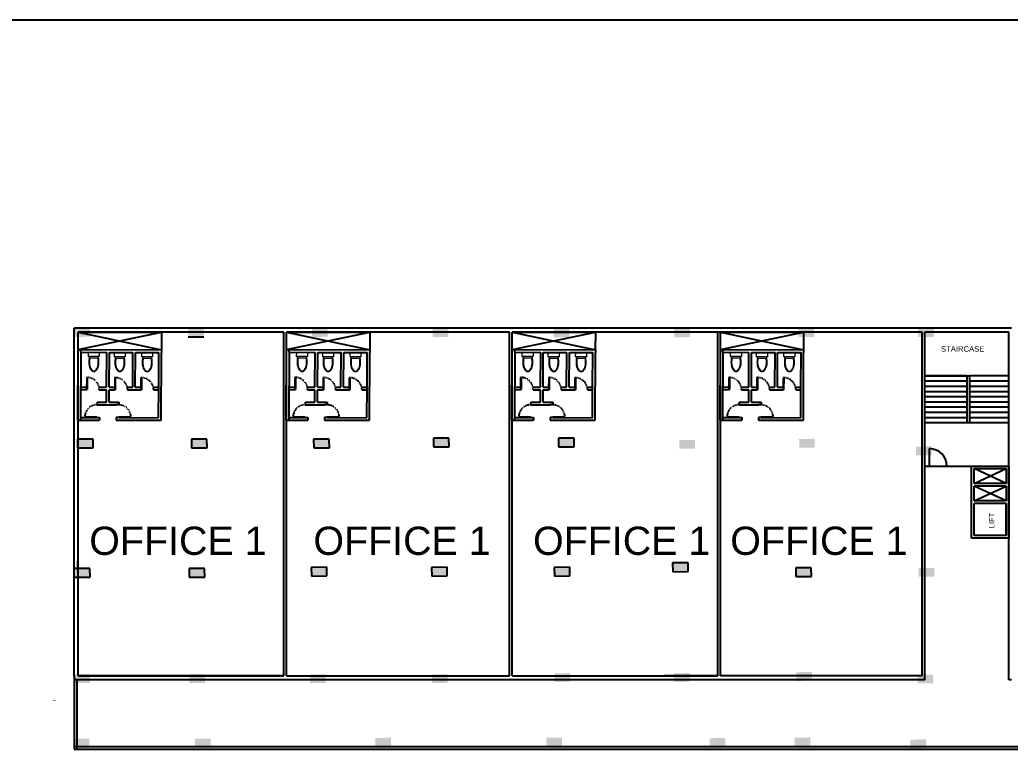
# Model space of a CAD drawing. Header units: millimetres. Extents: x 587797 to 2274247, y 1711 to 439204.
# Drawn here: x 1198606 to 1255669, y 287505 to 329492 of the extents above; entities that cross this region are included whole.
import ezdxf

# ---------------------------------------------------------------- set-up
doc = ezdxf.new("R2010")
doc.units = ezdxf.units.MM
doc.linetypes.add('ACAD_ISO03W100', pattern=[30, 12, -18])
doc.layers.add('finiture', color=7, linetype='Continuous', lineweight=20)
doc.styles.get("Standard").update_dxf_attribs({"font": 'arial.ttf'})
doc.dimstyles.new('ISO-25', dxfattribs={"dimtxt": 2.5, "dimasz": 2.5, "dimexe": 1.25, "dimexo": 0.625, "dimtad": 1, "dimtxsty": 'Standard', "dimcen": 2.5, "dimadec": 0, "dimazin": 0, "dimtfac": 1, "dimtmove": 0, "dimatfit": 3, "dimfxl": 1, "dimarcsym": 0})

# ---------------------------------------------------------------- blocks, each defined once
blk = doc.blocks.new('*D4')
at = {"color": 0, "lineweight": -2, "transparency": 16777216}
for p, q in [((1200585, 290317), (1200582, 290316)), ((1200582, 290316), (1200582, 290313)), ((1200586, 290317), (1200584, 290317)), ((1200585, 290320), (1200585, 290322)), ((1200585, 290317), (1200585, 290317)), ((1200585, 290317), (1200585, 290317)), ((1200585, 290315), (1200585, 290312)), ((1200586, 290317), (1200586, 290317))]:
    blk.add_line(p, q, dxfattribs=at)
at = {"color": 0, "transparency": 16777216}
for points in [[(1200586, 290320), (1200585, 290320), (1200585, 290317)], [(1200586, 290315), (1200585, 290315), (1200585, 290317)]]:
    blk.add_solid(points, dxfattribs=at)
at = {"layer": 'Defpoints', "color": 0, "transparency": 16777216}
for p in [(1200585, 290317), (1200585, 290317), (1200586, 290317)]:
    blk.add_point(p, dxfattribs=at)
at = {"color": 0, "transparency": 16777216, "insert": (1200584, 290315), "char_height": 2.5, "attachment_point": 5, "rotation": 270.0517}
blk.add_mtext('0', dxfattribs=at)

msp = doc.modelspace()

# ---------------------------------------------------------------- hatches: boundary and pattern name
h = msp.add_hatch(color=256)
h.dxf.hatch_style = 1
h.paths.add_polyline_path([(1202647.657, 311245.637), (1202643.37, 311745.619), (1201743.403, 311737.901), (1201747.69, 311237.919)])
h = msp.add_hatch(color=256)
h.dxf.hatch_style = 1
h.paths.add_polyline_path([(1209214.983, 311243.759), (1209210.695, 311743.741), (1208310.728, 311736.023), (1208315.016, 311236.041)])
h = msp.add_hatch(color=256)
h.dxf.hatch_style = 1
h.paths.add_polyline_path([(1216347.954, 311245.673), (1216343.666, 311745.655), (1215443.699, 311737.937), (1215447.987, 311237.955)])
h = msp.add_hatch(color=256)
h.dxf.hatch_style = 1
h.paths.add_polyline_path([(1223291.729, 311236.933), (1223287.441, 311736.915), (1222387.474, 311729.197), (1222391.762, 311229.215)])
h = msp.add_hatch(color=256)
h.dxf.hatch_style = 1
h.paths.add_polyline_path([(1230274.603, 311224.269), (1230270.316, 311724.251), (1229370.349, 311716.533), (1229374.637, 311216.551)])
h = msp.add_hatch(color=256)
h.dxf.hatch_style = 1
h.paths.add_polyline_path([(1237224.928, 311224.269), (1237220.641, 311724.251), (1236320.674, 311716.533), (1236324.961, 311216.551)])
h = msp.add_hatch(color=256)
h.dxf.hatch_style = 1
h.paths.add_polyline_path([(1244390.018, 311241.117), (1244385.73, 311741.099), (1243485.763, 311733.381), (1243490.051, 311233.399)])
h = msp.add_hatch(color=256)
h.dxf.hatch_style = 1
h.paths.add_polyline_path([(1251274.26, 311237.967), (1251269.972, 311737.948), (1250370.005, 311730.23), (1250374.293, 311230.249)])
h = msp.add_hatch(color=256)
h.dxf.hatch_style = 1
h.paths.add_polyline_path([(1202833.426, 304853.208), (1202829.138, 305353.19), (1201929.171, 305345.472), (1201933.459, 304845.49)])
h = msp.add_hatch(color=256)
h.dxf.hatch_style = 1
h.paths.add_polyline_path([(1209393.136, 304853.208), (1209388.848, 305353.19), (1208488.881, 305345.472), (1208493.169, 304845.49)])
h = msp.add_hatch(color=256)
h.dxf.hatch_style = 1
h.paths.add_polyline_path([(1216440.97, 304853.208), (1216436.682, 305353.19), (1215536.716, 305345.472), (1215541.003, 304845.49)])
h = msp.add_hatch(color=256)
h.dxf.hatch_style = 1
h.paths.add_polyline_path([(1223336.536, 304912.343), (1223332.248, 305412.324), (1222432.281, 305404.606), (1222436.569, 304904.625)])
h = msp.add_hatch(color=256)
h.dxf.hatch_style = 1
h.paths.add_polyline_path([(1230542.629, 304912.343), (1230538.341, 305412.324), (1229638.374, 305404.606), (1229642.662, 304904.625)])
h = msp.add_hatch(color=256)
h.dxf.hatch_style = 1
h.paths.add_polyline_path([(1237513.803, 304813.17), (1237509.515, 305313.151), (1236609.548, 305305.433), (1236613.836, 304805.452)])
h = msp.add_hatch(color=256)
h.dxf.hatch_style = 1
h.paths.add_polyline_path([(1244413.671, 304872.341), (1244409.384, 305372.323), (1243509.417, 305364.605), (1243513.704, 304864.623)])
h = msp.add_hatch(color=256)
h.dxf.hatch_style = 1
h.paths.add_polyline_path([(1251140.139, 304431.781), (1251135.851, 304931.762), (1250235.884, 304924.044), (1250240.172, 304424.063)])
h = msp.add_hatch(color=256)
h.dxf.hatch_style = 1
h.paths.add_polyline_path([(1202650.919, 297409.292), (1202646.631, 297909.274), (1201746.664, 297901.556), (1201750.952, 297401.574)])
h = msp.add_hatch(color=256)
h.dxf.hatch_style = 1
h.paths.add_polyline_path([(1209260.74, 297409.292), (1209256.453, 297909.274), (1208356.486, 297901.556), (1208360.773, 297401.574)])
h = msp.add_hatch(color=256)
h.dxf.hatch_style = 1
h.paths.add_polyline_path([(1216304.287, 297474.843), (1216299.999, 297974.824), (1215400.032, 297967.106), (1215404.32, 297467.125)])
h = msp.add_hatch(color=256)
h.dxf.hatch_style = 1
h.paths.add_polyline_path([(1223238.468, 297474.843), (1223234.18, 297974.824), (1222334.213, 297967.106), (1222338.501, 297467.125)])
h = msp.add_hatch(color=256)
h.dxf.hatch_style = 1
h.paths.add_polyline_path([(1230303.894, 297474.843), (1230299.606, 297974.824), (1229399.639, 297967.106), (1229403.927, 297467.125)])
h = msp.add_hatch(color=256)
h.dxf.hatch_style = 1
h.paths.add_polyline_path([(1237123.45, 297731.385), (1237119.162, 298231.367), (1236219.195, 298223.649), (1236223.483, 297723.667)])
h = msp.add_hatch(color=256)
h.dxf.hatch_style = 1
h.paths.add_polyline_path([(1244214.153, 297444.383), (1244209.866, 297944.365), (1243309.899, 297936.647), (1243314.186, 297436.666)])
h = msp.add_hatch(color=256)
h.dxf.hatch_style = 1
h.paths.add_polyline_path([(1251302.966, 297444.383), (1251298.678, 297944.365), (1250398.711, 297936.647), (1250402.999, 297436.666)])
h = msp.add_hatch(color=256)
h.dxf.hatch_style = 1
h.paths.add_polyline_path([(1202643.222, 291311.033), (1202638.935, 291811.015), (1201738.968, 291803.297), (1201743.255, 291303.315)])
h = msp.add_hatch(color=256)
h.dxf.hatch_style = 1
h.paths.add_polyline_path([(1209275.753, 291311.033), (1209271.465, 291811.015), (1208371.498, 291803.297), (1208375.786, 291303.315)])
h = msp.add_hatch(color=256)
h.dxf.hatch_style = 1
h.paths.add_polyline_path([(1216227.708, 291311.033), (1216223.42, 291811.015), (1215323.453, 291803.297), (1215327.741, 291303.315)])
h = msp.add_hatch(color=256)
h.dxf.hatch_style = 1
h.paths.add_polyline_path([(1223252.373, 291325.56), (1223248.086, 291825.542), (1222348.119, 291817.824), (1222352.406, 291317.842)])
h = msp.add_hatch(color=256)
h.dxf.hatch_style = 1
h.paths.add_polyline_path([(1230321.336, 291383.634), (1230317.048, 291883.615), (1229417.081, 291875.897), (1229421.369, 291375.916)])
h = msp.add_hatch(color=256)
h.dxf.hatch_style = 1
h.paths.add_polyline_path([(1237204.67, 291383.634), (1237200.382, 291883.615), (1236300.415, 291875.897), (1236304.703, 291375.916)])
h = msp.add_hatch(color=256)
h.dxf.hatch_style = 1
h.paths.add_polyline_path([(1244253.35, 291444.081), (1244249.063, 291944.063), (1243349.096, 291936.345), (1243353.384, 291436.363)])
h = msp.add_hatch(color=256)
h.dxf.hatch_style = 1
h.paths.add_polyline_path([(1251232.829, 291298.847), (1251228.541, 291798.829), (1250328.574, 291791.111), (1250332.862, 291291.129)])
h = msp.add_hatch(color=256)
h.dxf.hatch_style = 1
h.paths.add_polyline_path([(1229854.71, 287676.61), (1229850.423, 288176.592), (1228950.456, 288168.874), (1228954.744, 287668.892)])
h = msp.add_hatch(color=256)
h.dxf.hatch_style = 1
h.paths.add_polyline_path([(1244160.026, 287678.889), (1244155.738, 288178.871), (1243255.771, 288171.153), (1243260.059, 287671.172)])
h = msp.add_hatch(color=256)
h.dxf.hatch_style = 1
h.paths.add_polyline_path([(1202622.311, 287613.235), (1202618.024, 288113.217), (1201718.057, 288105.499), (1201722.344, 287605.518)])
h = msp.add_hatch(color=256)
h.dxf.hatch_style = 1
h.paths.add_polyline_path([(1209608.258, 287613.235), (1209603.971, 288113.217), (1208704.004, 288105.499), (1208708.291, 287605.518)])
h = msp.add_hatch(color=256)
h.dxf.hatch_style = 1
h.paths.add_polyline_path([(1219999.205, 287660.953), (1219994.917, 288160.935), (1219094.95, 288153.217), (1219099.238, 287653.235)])
h = msp.add_hatch(color=256)
h.dxf.hatch_style = 1
h.paths.add_polyline_path([(1239259.536, 287644.074), (1239255.248, 288144.056), (1238355.281, 288136.338), (1238359.569, 287636.356)])
h = msp.add_hatch(color=256)
h.dxf.hatch_style = 1
h.paths.add_polyline_path([(1250814.558, 287566.326), (1250810.271, 288066.307), (1249910.304, 288058.589), (1249914.591, 287558.608)])

# ---------------------------------------------------------------- linework, layer by layer
for p, q in [((1099894.904, 329491.777), (1299107.928, 329491.777)), ((1255743.882, 311734.998), (1201743.882, 311734.998)), ((1201743.882, 291734.998), (1201743.882, 311734.998)), ((1201969.555, 310505.007), (1201973.882, 311504.998)), ((1201969.555, 310505.007), (1206769.513, 311504.998)), ((1213823.882, 311504.998), (1201973.882, 311504.998)), ((1201973.882, 291734.998), (1201973.882, 311504.998)), ((1201973.882, 311504.998), (1206769.513, 311504.998)), ((1201973.882, 311504.998), (1206769.513, 310484.884)), ((1206769.513, 311504.998), (1206765.236, 310484.902)), ((1208315.016, 311236.041), (1209214.983, 311243.759)), ((1213823.882, 291734.998), (1213823.882, 311504.998)), ((1213969.555, 310505.007), (1213973.882, 311504.998)), ((1213969.555, 310505.007), (1218769.513, 311504.998)), ((1226823.882, 311504.998), (1213973.882, 311504.998)), ((1213973.882, 291734.998), (1213973.882, 311504.998)), ((1213973.882, 311504.998), (1218769.513, 311504.998)), ((1213973.882, 311504.998), (1218769.513, 310484.884)), ((1218769.513, 311504.998), (1218765.236, 310484.902)), ((1226823.882, 291734.998), (1226823.882, 311504.998)), ((1226969.555, 310505.007), (1226973.882, 311504.998)), ((1226969.555, 310505.007), (1231769.513, 311504.998)), ((1250593.882, 311504.998), (1226973.882, 311504.998)), ((1226973.882, 291734.998), (1226973.882, 311504.998)), ((1226973.882, 311504.998), (1231769.513, 311504.998)), ((1226973.882, 311504.998), (1231769.513, 310484.884)), ((1231769.513, 311504.998), (1231765.236, 310484.902)), ((1238823.882, 291734.998), (1238823.882, 311504.998)), ((1238969.555, 310505.007), (1238973.882, 311504.998)), ((1238969.555, 310505.007), (1243769.513, 311504.998)), ((1238973.882, 291734.998), (1238973.882, 311504.998)), ((1238973.882, 311504.998), (1243769.513, 311504.998)), ((1238973.882, 311504.998), (1243769.513, 310484.884)), ((1243769.513, 311504.998), (1243765.236, 310484.902)), ((1250593.882, 291734.998), (1250593.882, 311504.998)), ((1255593.882, 311504.998), (1250743.882, 311504.998)), ((1250743.882, 291504.998), (1250743.882, 311504.998)), ((1255593.882, 311504.998), (1250743.882, 311504.998)), ((1255593.882, 291504.998), (1255593.882, 311504.998)), ((1201951.95, 306437.058), (1201969.555, 310505.007)), ((1201969.555, 310505.007), (1206769.513, 310484.884)), ((1202118.907, 310355.008), (1202119.553, 310504.378)), ((1206769.513, 310484.884), (1206768.863, 310334.885)), ((1213951.95, 306437.058), (1213969.555, 310505.007)), ((1213969.555, 310505.007), (1218769.513, 310484.884)), ((1214118.907, 310355.008), (1214119.553, 310504.378)), ((1218769.513, 310484.884), (1218768.863, 310334.885)), ((1226951.95, 306437.058), (1226969.555, 310505.007)), ((1226969.555, 310505.007), (1231769.513, 310484.884)), ((1227118.907, 310355.008), (1227119.553, 310504.378)), ((1231769.513, 310484.884), (1231768.863, 310334.885)), ((1238951.95, 306437.058), (1238969.555, 310505.007)), ((1238969.555, 310505.007), (1243769.513, 310484.884)), ((1239118.907, 310355.008), (1239119.553, 310504.378)), ((1243769.513, 310484.884), (1243768.863, 310334.885)), ((1202118.907, 310355.008), (1202102.034, 306456.116)), ((1202118.907, 310355.008), (1203618.893, 310348.517)), ((1203610.238, 308348.536), (1203618.893, 310348.517)), ((1203760.236, 308347.887), (1203768.892, 310347.868)), ((1203768.892, 310347.868), (1205118.879, 310342.026)), ((1205110.224, 308342.044), (1205118.879, 310342.026)), ((1205260.222, 308341.395), (1205268.877, 310341.377)), ((1205268.877, 310341.377), (1206618.865, 310335.534)), ((1206610.21, 308335.553), (1206618.865, 310335.534)), ((1206751.99, 306435.993), (1206768.863, 310334.885)), ((1214118.907, 310355.008), (1214102.034, 306456.116)), ((1214118.907, 310355.008), (1215618.893, 310348.517)), ((1215610.238, 308348.536), (1215618.893, 310348.517)), ((1215760.236, 308347.887), (1215768.892, 310347.868)), ((1215768.892, 310347.868), (1217118.879, 310342.026)), ((1217110.224, 308342.044), (1217118.879, 310342.026)), ((1217260.222, 308341.395), (1217268.877, 310341.377)), ((1217268.877, 310341.377), (1218618.865, 310335.534)), ((1218610.21, 308335.553), (1218618.865, 310335.534)), ((1218751.99, 306435.993), (1218768.863, 310334.885)), ((1227118.907, 310355.008), (1227102.034, 306456.116)), ((1227118.907, 310355.008), (1228618.893, 310348.517)), ((1228610.238, 308348.536), (1228618.893, 310348.517)), ((1228760.236, 308347.887), (1228768.892, 310347.868)), ((1228768.892, 310347.868), (1230118.879, 310342.026)), ((1230110.224, 308342.044), (1230118.879, 310342.026)), ((1230260.222, 308341.395), (1230268.877, 310341.377)), ((1230268.877, 310341.377), (1231618.865, 310335.534)), ((1231610.21, 308335.553), (1231618.865, 310335.534)), ((1231751.99, 306435.993), (1231768.863, 310334.885)), ((1239118.907, 310355.008), (1239102.034, 306456.116)), ((1239118.907, 310355.008), (1240618.893, 310348.517)), ((1240610.238, 308348.536), (1240618.893, 310348.517)), ((1240760.236, 308347.887), (1240768.892, 310347.868)), ((1240768.892, 310347.868), (1242118.879, 310342.026)), ((1242110.224, 308342.044), (1242118.879, 310342.026)), ((1242260.222, 308341.395), (1242268.877, 310341.377)), ((1242268.877, 310341.377), (1243618.865, 310335.534)), ((1243610.21, 308335.553), (1243618.865, 310335.534)), ((1243751.99, 306435.993), (1243768.863, 310334.885)), ((1202460.759, 308903.515), (1202457.729, 308203.522)), ((1202489.758, 308903.39), (1202460.759, 308903.515)), ((1202489.758, 308903.39), (1202486.729, 308203.397)), ((1204078.546, 308896.514), (1204075.517, 308196.521)), ((1204107.546, 308896.389), (1204078.546, 308896.514)), ((1204107.546, 308896.389), (1204104.517, 308196.395)), ((1205588.309, 308889.981), (1205585.28, 308189.987)), ((1205617.309, 308889.855), (1205588.309, 308889.981)), ((1205617.309, 308889.855), (1205614.28, 308189.862)), ((1214460.759, 308903.515), (1214457.729, 308203.522)), ((1214489.758, 308903.39), (1214460.759, 308903.515)), ((1214489.758, 308903.39), (1214486.729, 308203.397)), ((1216078.546, 308896.514), (1216075.517, 308196.521)), ((1216107.546, 308896.389), (1216078.546, 308896.514)), ((1216107.546, 308896.389), (1216104.517, 308196.395)), ((1217588.309, 308889.981), (1217585.28, 308189.987)), ((1217617.309, 308889.855), (1217588.309, 308889.981)), ((1217617.309, 308889.855), (1217614.28, 308189.862)), ((1227460.759, 308903.515), (1227457.729, 308203.522)), ((1227489.758, 308903.39), (1227460.759, 308903.515)), ((1227489.758, 308903.39), (1227486.729, 308203.397)), ((1229078.546, 308896.514), (1229075.517, 308196.521)), ((1229107.546, 308896.389), (1229078.546, 308896.514)), ((1229107.546, 308896.389), (1229104.517, 308196.395)), ((1230588.309, 308889.981), (1230585.28, 308189.987)), ((1230617.309, 308889.855), (1230588.309, 308889.981)), ((1230617.309, 308889.855), (1230614.28, 308189.862)), ((1239460.759, 308903.515), (1239457.729, 308203.522)), ((1239489.758, 308903.39), (1239460.759, 308903.515)), ((1239489.758, 308903.39), (1239486.729, 308203.397)), ((1241078.546, 308896.514), (1241075.517, 308196.521)), ((1241107.546, 308896.389), (1241078.546, 308896.514)), ((1241107.546, 308896.389), (1241104.517, 308196.395)), ((1242588.309, 308889.981), (1242585.28, 308189.987)), ((1242617.309, 308889.855), (1242588.309, 308889.981)), ((1242617.309, 308889.855), (1242614.28, 308189.862)), ((1253168.882, 309004.998), (1250743.882, 309004.998)), ((1250743.882, 309004.998), (1253318.882, 309004.998)), ((1253168.882, 309004.998), (1253168.882, 306304.998)), ((1255593.882, 309004.998), (1253318.882, 309004.998)), ((1253318.882, 309004.998), (1253318.882, 306304.998)), ((1202109.603, 308205.029), (1202486.729, 308203.397)), ((1202110.252, 308355.027), (1202458.379, 308353.521)), ((1203171.112, 308350.436), (1203610.238, 308348.536)), ((1203186.723, 308200.367), (1203609.589, 308198.537)), ((1203606.462, 307475.956), (1203609.589, 308198.537)), ((1203756.46, 307475.307), (1203759.587, 308197.888)), ((1203759.587, 308197.888), (1204104.517, 308196.395)), ((1203760.236, 308347.887), (1204076.166, 308346.519)), ((1204788.899, 308343.435), (1205110.224, 308342.044)), ((1204804.51, 308193.366), (1205614.28, 308189.862)), ((1205260.222, 308341.395), (1205585.929, 308339.986)), ((1206298.662, 308336.901), (1206610.21, 308335.553)), ((1206314.273, 308186.832), (1206609.56, 308185.554)), ((1206602.641, 306586.641), (1206610.21, 308335.553)), ((1214109.603, 308205.029), (1214486.729, 308203.397)), ((1214110.252, 308355.027), (1214458.379, 308353.521)), ((1215171.112, 308350.436), (1215610.238, 308348.536)), ((1215186.723, 308200.367), (1215609.589, 308198.537)), ((1215606.462, 307475.956), (1215609.589, 308198.537)), ((1215756.46, 307475.307), (1215759.587, 308197.888)), ((1215759.587, 308197.888), (1216104.517, 308196.395)), ((1215760.236, 308347.887), (1216076.166, 308346.519)), ((1216788.899, 308343.435), (1217110.224, 308342.044)), ((1216804.51, 308193.366), (1217614.28, 308189.862)), ((1217260.222, 308341.395), (1217585.929, 308339.986)), ((1218298.662, 308336.901), (1218610.21, 308335.553)), ((1218314.273, 308186.832), (1218609.56, 308185.554)), ((1218602.641, 306586.641), (1218610.21, 308335.553)), ((1227109.603, 308205.029), (1227486.729, 308203.397)), ((1227110.252, 308355.027), (1227458.379, 308353.521)), ((1228171.112, 308350.436), (1228610.238, 308348.536)), ((1228186.723, 308200.367), (1228609.589, 308198.537)), ((1228606.462, 307475.956), (1228609.589, 308198.537)), ((1228756.46, 307475.307), (1228759.587, 308197.888)), ((1228759.587, 308197.888), (1229104.517, 308196.395)), ((1228760.236, 308347.887), (1229076.166, 308346.519)), ((1229788.899, 308343.435), (1230110.224, 308342.044)), ((1229804.51, 308193.366), (1230614.28, 308189.862)), ((1230260.222, 308341.395), (1230585.929, 308339.986)), ((1231298.662, 308336.901), (1231610.21, 308335.553)), ((1231314.273, 308186.832), (1231609.56, 308185.554)), ((1231602.641, 306586.641), (1231610.21, 308335.553)), ((1239109.603, 308205.029), (1239486.729, 308203.397)), ((1239110.252, 308355.027), (1239458.379, 308353.521)), ((1240171.112, 308350.436), (1240610.238, 308348.536)), ((1240186.723, 308200.367), (1240609.589, 308198.537)), ((1240606.462, 307475.956), (1240609.589, 308198.537)), ((1240756.46, 307475.307), (1240759.587, 308197.888)), ((1240759.587, 308197.888), (1241104.517, 308196.395)), ((1240760.236, 308347.887), (1241076.166, 308346.519)), ((1241788.899, 308343.435), (1242110.224, 308342.044)), ((1241804.51, 308193.366), (1242614.28, 308189.862)), ((1242260.222, 308341.395), (1242585.929, 308339.986)), ((1243298.662, 308336.901), (1243610.21, 308335.553)), ((1243314.273, 308186.832), (1243609.56, 308185.554)), ((1243602.641, 306586.641), (1243610.21, 308335.553)), ((1250743.882, 308704.998), (1253168.882, 308704.998)), ((1250743.882, 308404.998), (1253168.882, 308404.998)), ((1253318.882, 308704.998), (1255593.882, 308704.998)), ((1253318.882, 308404.998), (1255593.882, 308404.998)), ((1250743.882, 308104.998), (1253168.882, 308104.998)), ((1250743.882, 307804.998), (1253168.882, 307804.998)), ((1253318.882, 308104.998), (1255593.882, 308104.998)), ((1253318.882, 307804.998), (1255593.882, 307804.998)), ((1203055.812, 307478.339), (1203055.175, 307331)), ((1203055.175, 307331), (1203205.173, 307330.351)), ((1203055.812, 307478.339), (1203606.462, 307475.956)), ((1203205.162, 307327.692), (1204162.581, 307323.548)), ((1203756.46, 307475.307), (1204313.229, 307472.898)), ((1204162.592, 307326.207), (1204162.581, 307323.548)), ((1204312.591, 307325.558), (1204162.592, 307326.207)), ((1204313.229, 307472.898), (1204312.591, 307325.558)), ((1215055.812, 307478.339), (1215055.175, 307331)), ((1215055.175, 307331), (1215205.173, 307330.351)), ((1215055.812, 307478.339), (1215606.462, 307475.956)), ((1215205.162, 307327.692), (1216162.581, 307323.548)), ((1215756.46, 307475.307), (1216313.229, 307472.898)), ((1216162.592, 307326.207), (1216162.581, 307323.548)), ((1216312.591, 307325.558), (1216162.592, 307326.207)), ((1216313.229, 307472.898), (1216312.591, 307325.558)), ((1228055.812, 307478.339), (1228055.175, 307331)), ((1228055.175, 307331), (1228205.173, 307330.351)), ((1228055.812, 307478.339), (1228606.462, 307475.956)), ((1228205.162, 307327.692), (1229162.581, 307323.548)), ((1228756.46, 307475.307), (1229313.229, 307472.898)), ((1229162.592, 307326.207), (1229162.581, 307323.548)), ((1229312.591, 307325.558), (1229162.592, 307326.207)), ((1229313.229, 307472.898), (1229312.591, 307325.558)), ((1240055.812, 307478.339), (1240055.175, 307331)), ((1240055.175, 307331), (1240205.173, 307330.351)), ((1240055.812, 307478.339), (1240606.462, 307475.956)), ((1240205.162, 307327.692), (1241162.581, 307323.548)), ((1240756.46, 307475.307), (1241313.229, 307472.898)), ((1241162.592, 307326.207), (1241162.581, 307323.548)), ((1241312.591, 307325.558), (1241162.592, 307326.207)), ((1241313.229, 307472.898), (1241312.591, 307325.558)), ((1250743.882, 307504.998), (1253168.882, 307504.998)), ((1250743.882, 307204.998), (1253168.882, 307204.998)), ((1253318.882, 307504.998), (1255593.882, 307504.998)), ((1253318.882, 307204.998), (1255593.882, 307204.998)), ((1201951.95, 306437.058), (1203201.369, 306451.359)), ((1202102.683, 306606.115), (1203052.02, 306602.006)), ((1202352.152, 306634.036), (1202352.026, 306605.036)), ((1202352.026, 306605.036), (1203052.02, 306602.006)), ((1202352.152, 306634.036), (1203052.145, 306631.006)), ((1203052.145, 306631.006), (1203052.02, 306602.006)), ((1203052.02, 306602.006), (1203202.018, 306601.357)), ((1203202.018, 306601.357), (1203201.369, 306451.359)), ((1204159.438, 306597.214), (1204158.788, 306447.215)), ((1204158.788, 306447.215), (1206751.99, 306435.993)), ((1204309.436, 306596.565), (1204159.438, 306597.214)), ((1204309.562, 306625.565), (1204309.436, 306596.565)), ((1204309.436, 306596.565), (1206602.641, 306586.641)), ((1205009.43, 306593.536), (1204309.436, 306596.565)), ((1205009.555, 306622.535), (1204309.562, 306625.565)), ((1205009.555, 306622.535), (1205009.43, 306593.536)), ((1213951.95, 306437.058), (1215201.369, 306451.359)), ((1214102.683, 306606.115), (1215052.02, 306602.006)), ((1214352.152, 306634.036), (1214352.026, 306605.036)), ((1214352.026, 306605.036), (1215052.02, 306602.006)), ((1214352.152, 306634.036), (1215052.145, 306631.006)), ((1215052.145, 306631.006), (1215052.02, 306602.006)), ((1215052.02, 306602.006), (1215202.018, 306601.357)), ((1215202.018, 306601.357), (1215201.369, 306451.359)), ((1216159.438, 306597.214), (1216158.788, 306447.215)), ((1216158.788, 306447.215), (1218751.99, 306435.993)), ((1216309.436, 306596.565), (1216159.438, 306597.214)), ((1216309.562, 306625.565), (1216309.436, 306596.565)), ((1216309.436, 306596.565), (1218602.641, 306586.641)), ((1217009.43, 306593.536), (1216309.436, 306596.565)), ((1217009.555, 306622.535), (1216309.562, 306625.565)), ((1217009.555, 306622.535), (1217009.43, 306593.536)), ((1226951.95, 306437.058), (1228201.369, 306451.359)), ((1227102.683, 306606.115), (1228052.02, 306602.006)), ((1227352.152, 306634.036), (1227352.026, 306605.036)), ((1227352.026, 306605.036), (1228052.02, 306602.006)), ((1227352.152, 306634.036), (1228052.145, 306631.006)), ((1228052.145, 306631.006), (1228052.02, 306602.006)), ((1228052.02, 306602.006), (1228202.018, 306601.357)), ((1228202.018, 306601.357), (1228201.369, 306451.359)), ((1229159.438, 306597.214), (1229158.788, 306447.215)), ((1229158.788, 306447.215), (1231751.99, 306435.993)), ((1229309.436, 306596.565), (1229159.438, 306597.214)), ((1229309.562, 306625.565), (1229309.436, 306596.565)), ((1229309.436, 306596.565), (1231602.641, 306586.641)), ((1230009.43, 306593.536), (1229309.436, 306596.565)), ((1230009.555, 306622.535), (1229309.562, 306625.565)), ((1230009.555, 306622.535), (1230009.43, 306593.536)), ((1238951.95, 306437.058), (1240201.369, 306451.359)), ((1239102.683, 306606.115), (1240052.02, 306602.006)), ((1239352.152, 306634.036), (1239352.026, 306605.036)), ((1239352.026, 306605.036), (1240052.02, 306602.006)), ((1239352.152, 306634.036), (1240052.145, 306631.006)), ((1240052.145, 306631.006), (1240052.02, 306602.006)), ((1240052.02, 306602.006), (1240202.018, 306601.357)), ((1240202.018, 306601.357), (1240201.369, 306451.359)), ((1241159.438, 306597.214), (1241158.788, 306447.215)), ((1241158.788, 306447.215), (1243751.99, 306435.993)), ((1241309.436, 306596.565), (1241159.438, 306597.214)), ((1241309.562, 306625.565), (1241309.436, 306596.565)), ((1241309.436, 306596.565), (1243602.641, 306586.641)), ((1242009.43, 306593.536), (1241309.436, 306596.565)), ((1242009.555, 306622.535), (1241309.562, 306625.565)), ((1242009.555, 306622.535), (1242009.43, 306593.536)), ((1250743.882, 306904.998), (1253168.882, 306904.998)), ((1250743.882, 306604.998), (1253168.882, 306604.998)), ((1253318.882, 306904.998), (1255593.882, 306904.998)), ((1253318.882, 306604.998), (1255593.882, 306604.998)), ((1250743.882, 306304.998), (1255593.882, 306304.998)), ((1202829.138, 305353.19), (1201929.171, 305345.472)), ((1201929.171, 305345.472), (1201933.459, 304845.49)), ((1202833.426, 304853.208), (1202829.138, 305353.19)), ((1209388.848, 305353.19), (1208488.881, 305345.472)), ((1208488.881, 305345.472), (1208493.169, 304845.49)), ((1209393.136, 304853.208), (1209388.848, 305353.19)), ((1216436.682, 305353.19), (1215536.716, 305345.472)), ((1215536.716, 305345.472), (1215541.003, 304845.49)), ((1216440.97, 304853.208), (1216436.682, 305353.19)), ((1223332.248, 305412.324), (1222432.281, 305404.606)), ((1222432.281, 305404.606), (1222436.569, 304904.625)), ((1223336.536, 304912.343), (1223332.248, 305412.324)), ((1230538.341, 305412.324), (1229638.374, 305404.606)), ((1229638.374, 305404.606), (1229642.662, 304904.625)), ((1230542.629, 304912.343), (1230538.341, 305412.324)), ((1201933.459, 304845.49), (1202833.426, 304853.208)), ((1208493.169, 304845.49), (1209393.136, 304853.208)), ((1215541.003, 304845.49), (1216440.97, 304853.208)), ((1222436.569, 304904.625), (1223336.536, 304912.343)), ((1229642.662, 304904.625), (1230542.629, 304912.343)), ((1250743.882, 303804.998), (1250743.882, 304804.998)), ((1251019.031, 303804.998), (1251019.031, 304804.998)), ((1250743.882, 303804.998), (1255593.882, 303804.998)), ((1253443.882, 301654.998), (1253443.882, 303804.998)), ((1253443.882, 303804.998), (1255443.882, 303804.998)), ((1253593.882, 302804.998), (1253593.882, 303654.998)), ((1253593.882, 302804.998), (1255443.882, 303654.998)), ((1255443.882, 302804.998), (1253593.882, 303654.998)), ((1253593.882, 303654.998), (1255443.882, 303654.998)), ((1255443.882, 303654.998), (1255443.882, 302804.998)), ((1255593.882, 303804.998), (1255593.882, 299654.998)), ((1255443.882, 302804.998), (1253593.882, 302804.998)), ((1255443.882, 302654.998), (1253593.882, 302654.998)), ((1253593.882, 301804.998), (1253593.882, 302654.998)), ((1253593.882, 301804.998), (1255443.882, 302654.998)), ((1255443.882, 301804.998), (1253593.882, 302654.998)), ((1255443.882, 302654.998), (1255443.882, 301804.998)), ((1253443.882, 299654.998), (1253443.882, 301654.998)), ((1255443.882, 301804.998), (1253593.882, 301804.998)), ((1255443.882, 301654.998), (1253593.882, 301654.998)), ((1253593.882, 299804.998), (1253593.882, 301654.998)), ((1255443.882, 299804.998), (1255443.882, 301654.998)), ((1255443.882, 301654.998), (1255443.882, 299804.998)), ((1255443.882, 299654.998), (1253443.882, 299654.998)), ((1255593.882, 299654.998), (1253443.882, 299654.998)), ((1255443.882, 299804.998), (1253593.882, 299804.998)), ((1202646.631, 297909.274), (1201746.664, 297901.556)), ((1201920.53, 298342.116), (1201924.818, 297842.135)), ((1202650.919, 297409.292), (1202646.631, 297909.274)), ((1209256.453, 297909.274), (1208356.486, 297901.556)), ((1208356.486, 297901.556), (1208360.773, 297401.574)), ((1209260.74, 297409.292), (1209256.453, 297909.274)), ((1216299.999, 297974.824), (1215400.032, 297967.106)), ((1215400.032, 297967.106), (1215404.32, 297467.125)), ((1216304.287, 297474.843), (1216299.999, 297974.824)), ((1223234.18, 297974.824), (1222334.213, 297967.106)), ((1222334.213, 297967.106), (1222338.501, 297467.125)), ((1223238.468, 297474.843), (1223234.18, 297974.824)), ((1230299.606, 297974.824), (1229399.639, 297967.106)), ((1229399.639, 297967.106), (1229403.927, 297467.125)), ((1230303.894, 297474.843), (1230299.606, 297974.824)), ((1237119.162, 298231.367), (1236219.195, 298223.649)), ((1236219.195, 298223.649), (1236223.483, 297723.667)), ((1237123.45, 297731.385), (1237119.162, 298231.367)), ((1244209.866, 297944.365), (1243309.899, 297936.647)), ((1243309.899, 297936.647), (1243314.186, 297436.666)), ((1244214.153, 297444.383), (1244209.866, 297944.365)), ((1201750.952, 297401.574), (1202650.919, 297409.292)), ((1208360.773, 297401.574), (1209260.74, 297409.292)), ((1215404.32, 297467.125), (1216304.287, 297474.843)), ((1222338.501, 297467.125), (1223238.468, 297474.843)), ((1229403.927, 297467.125), (1230303.894, 297474.843)), ((1236223.483, 297723.667), (1237123.45, 297731.385)), ((1243314.186, 297436.666), (1244214.153, 297444.383)), ((1250743.882, 291504.998), (1250743.882, 292504.998)), ((1201743.882, 291734.998), (1201743.882, 288734.998)), ((1201973.882, 291734.998), (1206293.882, 291734.998)), ((1213823.882, 291734.998), (1201973.882, 291734.998)), ((1201973.882, 291734.998), (1204243.882, 291734.998)), ((1201973.882, 291734.998), (1213823.882, 291734.998)), ((1201973.882, 291734.998), (1213823.882, 291734.998)), ((1213973.882, 291734.998), (1226823.882, 291734.998)), ((1226973.882, 291734.998), (1238823.882, 291734.998)), ((1238823.882, 291734.998), (1235743.882, 291734.998)), ((1250593.882, 291734.998), (1238973.882, 291734.998)), ((1250743.882, 291504.998), (1201743.882, 291504.998)), ((1201743.882, 291504.998), (1201743.882, 287504.998)), ((1201893.882, 291504.998), (1201893.882, 287504.998)), ((1255743.882, 291504.998), (1255593.882, 291504.998)), ((1201743.882, 287654.998), (1270743.882, 287654.998)), ((1201743.882, 287504.998), (1270743.882, 287504.998))]:
    msp.add_line(p, q)
at = {"linetype": 'ACAD_ISO03W100'}
for centre, start, end in [((1202486.729, 308203.397), 359.7520462, 89.7520462), ((1204104.517, 308196.395), 359.7520462, 89.7520462), ((1205614.28, 308189.862), 359.7520462, 89.7520462), ((1214486.729, 308203.397), 359.7520462, 89.7520462), ((1216104.517, 308196.395), 359.7520462, 89.7520462), ((1217614.28, 308189.862), 359.7520462, 89.7520462), ((1227486.729, 308203.397), 359.7520462, 89.7520462), ((1229104.517, 308196.395), 359.7520462, 89.7520462), ((1230614.28, 308189.862), 359.7520462, 89.7520462), ((1239486.729, 308203.397), 359.7520462, 89.7520462), ((1241104.517, 308196.395), 359.7520462, 89.7520462), ((1242614.28, 308189.862), 359.7520462, 89.7520462), ((1203052.145, 306631.006), 89.7520462, 179.7520462), ((1204309.562, 306625.565), 359.7520462, 89.7520462), ((1215052.145, 306631.006), 89.7520462, 179.7520462), ((1216309.562, 306625.565), 359.7520462, 89.7520462), ((1228052.145, 306631.006), 89.7520462, 179.7520462), ((1229309.562, 306625.565), 359.7520462, 89.7520462), ((1240052.145, 306631.006), 89.7520462, 179.7520462), ((1241309.562, 306625.565), 359.7520462, 89.7520462)]:
    msp.add_arc(centre, 700, start, end, dxfattribs=at)
msp.add_arc((1251019.031, 303804.998), 1000, 0, 90)
at = {"layer": 'finiture'}
for p, q in [((1202557.478, 310105.077), (1202558.551, 310353.106)), ((1203178.175, 310102.391), (1202557.478, 310105.077)), ((1202558.551, 310353.106), (1203179.248, 310350.42)), ((1202611.048, 310028.688), (1202611.38, 310105.352)), ((1202611.698, 310028.875), (1203137.79, 310026.599)), ((1203141.163, 310029.343), (1203141.482, 310103.058)), ((1203179.248, 310350.42), (1203178.175, 310102.391)), ((1204055.91, 310098.593), (1204056.983, 310346.621)), ((1204676.607, 310095.906), (1204055.91, 310098.593)), ((1204056.983, 310346.621), (1204677.68, 310343.935)), ((1204109.48, 310022.204), (1204109.811, 310098.867)), ((1204110.129, 310022.391), (1204636.222, 310020.114)), ((1204639.595, 310022.858), (1204639.914, 310096.573)), ((1204677.68, 310343.935), (1204676.607, 310095.906)), ((1205632.449, 310091.77), (1205633.523, 310339.798)), ((1206253.146, 310089.084), (1205632.449, 310091.77)), ((1205633.523, 310339.798), (1206254.22, 310337.112)), ((1205686.019, 310015.381), (1205686.351, 310092.044)), ((1205686.669, 310015.568), (1206212.762, 310013.291)), ((1206216.134, 310016.035), (1206216.453, 310089.75)), ((1206254.22, 310337.112), (1206253.146, 310089.084)), ((1214557.478, 310105.077), (1214558.551, 310353.106)), ((1215178.175, 310102.391), (1214557.478, 310105.077)), ((1214558.551, 310353.106), (1215179.248, 310350.42)), ((1214611.048, 310028.688), (1214611.38, 310105.352)), ((1214611.698, 310028.875), (1215137.79, 310026.599)), ((1215141.163, 310029.343), (1215141.482, 310103.058)), ((1215179.248, 310350.42), (1215178.175, 310102.391)), ((1216055.91, 310098.593), (1216056.983, 310346.621)), ((1216676.607, 310095.906), (1216055.91, 310098.593)), ((1216056.983, 310346.621), (1216677.68, 310343.935)), ((1216109.48, 310022.204), (1216109.811, 310098.867)), ((1216110.129, 310022.391), (1216636.222, 310020.114)), ((1216639.595, 310022.858), (1216639.914, 310096.573)), ((1216677.68, 310343.935), (1216676.607, 310095.906)), ((1217632.449, 310091.77), (1217633.523, 310339.798)), ((1218253.146, 310089.084), (1217632.449, 310091.77)), ((1217633.523, 310339.798), (1218254.22, 310337.112)), ((1217686.019, 310015.381), (1217686.351, 310092.044)), ((1217686.669, 310015.568), (1218212.762, 310013.291)), ((1218216.134, 310016.035), (1218216.453, 310089.75)), ((1218254.22, 310337.112), (1218253.146, 310089.084)), ((1227557.478, 310105.077), (1227558.551, 310353.106)), ((1228178.175, 310102.391), (1227557.478, 310105.077)), ((1227558.551, 310353.106), (1228179.248, 310350.42)), ((1227611.048, 310028.688), (1227611.38, 310105.352)), ((1227611.698, 310028.875), (1228137.79, 310026.599)), ((1228141.163, 310029.343), (1228141.482, 310103.058)), ((1228179.248, 310350.42), (1228178.175, 310102.391)), ((1229055.91, 310098.593), (1229056.983, 310346.621)), ((1229676.607, 310095.906), (1229055.91, 310098.593)), ((1229056.983, 310346.621), (1229677.68, 310343.935)), ((1229109.48, 310022.204), (1229109.811, 310098.867)), ((1229110.129, 310022.391), (1229636.222, 310020.114)), ((1229639.595, 310022.858), (1229639.914, 310096.573)), ((1229677.68, 310343.935), (1229676.607, 310095.906)), ((1230632.449, 310091.77), (1230633.523, 310339.798)), ((1231253.146, 310089.084), (1230632.449, 310091.77)), ((1230633.523, 310339.798), (1231254.22, 310337.112)), ((1230686.019, 310015.381), (1230686.351, 310092.044)), ((1230686.669, 310015.568), (1231212.762, 310013.291)), ((1231216.134, 310016.035), (1231216.453, 310089.75)), ((1231254.22, 310337.112), (1231253.146, 310089.084)), ((1239557.478, 310105.077), (1239558.551, 310353.106)), ((1240178.175, 310102.391), (1239557.478, 310105.077)), ((1239558.551, 310353.106), (1240179.248, 310350.42)), ((1239611.048, 310028.688), (1239611.38, 310105.352)), ((1239611.698, 310028.875), (1240137.79, 310026.599)), ((1240141.163, 310029.343), (1240141.482, 310103.058)), ((1240179.248, 310350.42), (1240178.175, 310102.391)), ((1241055.91, 310098.593), (1241056.983, 310346.621)), ((1241676.607, 310095.906), (1241055.91, 310098.593)), ((1241056.983, 310346.621), (1241677.68, 310343.935)), ((1241109.48, 310022.204), (1241109.811, 310098.867)), ((1241110.129, 310022.391), (1241636.222, 310020.114)), ((1241639.595, 310022.858), (1241639.914, 310096.573)), ((1241677.68, 310343.935), (1241676.607, 310095.906)), ((1242632.449, 310091.77), (1242633.523, 310339.798)), ((1243253.146, 310089.084), (1242632.449, 310091.77)), ((1242633.523, 310339.798), (1243254.22, 310337.112)), ((1242686.019, 310015.381), (1242686.351, 310092.044)), ((1242686.669, 310015.568), (1243212.762, 310013.291)), ((1243216.134, 310016.035), (1243216.453, 310089.75)), ((1243254.22, 310337.112), (1243253.146, 310089.084))]:
    msp.add_line(p, q, dxfattribs=at)
for centre, radius, start, end in [((1203588.808, 309784.259), 1007.399, 167.1934694, 179.7520462), ((1203235.395, 309864.595), 644.97, 165.2436066, 167.1934694), ((1203588.808, 309784.259), 970.194, 167.1934694, 179.7520462), ((1203235.395, 309864.595), 607.765, 165.2436066, 167.1934694), ((1202512.695, 309867.723), 607.765, 12.3106229, 14.2604858), ((1202158.6, 309790.449), 970.194, 359.7520462, 12.3106229), ((1202512.695, 309867.723), 644.97, 12.3106229, 14.2604858), ((1202158.6, 309790.449), 1007.399, 359.7520462, 12.3106229), ((1205087.24, 309777.775), 1007.399, 167.1934694, 179.7520462), ((1204733.827, 309858.11), 644.97, 165.2436066, 167.1934694), ((1205087.24, 309777.775), 970.194, 167.1934694, 179.7520462), ((1204733.827, 309858.11), 607.765, 165.2436066, 167.1934694), ((1204011.126, 309861.238), 607.765, 12.3106229, 14.2604858), ((1203657.031, 309783.964), 970.194, 359.7520462, 12.3106229), ((1204011.126, 309861.238), 644.97, 12.3106229, 14.2604858), ((1203657.031, 309783.964), 1007.399, 359.7520462, 12.3106229), ((1206663.779, 309770.952), 1007.399, 167.1934694, 179.7520462), ((1206310.366, 309851.288), 644.97, 165.2436066, 167.1934694), ((1206663.779, 309770.952), 970.194, 167.1934694, 179.7520462), ((1206310.366, 309851.288), 607.765, 165.2436066, 167.1934694), ((1205587.666, 309854.415), 607.765, 12.3106229, 14.2604858), ((1205233.571, 309777.141), 970.194, 359.7520462, 12.3106229), ((1205587.666, 309854.415), 644.97, 12.3106229, 14.2604858), ((1205233.571, 309777.141), 1007.399, 359.7520462, 12.3106229), ((1215588.808, 309784.259), 1007.399, 167.1934694, 179.7520462), ((1215235.395, 309864.595), 644.97, 165.2436066, 167.1934694), ((1215588.808, 309784.259), 970.194, 167.1934694, 179.7520462), ((1215235.395, 309864.595), 607.765, 165.2436066, 167.1934694), ((1214512.695, 309867.723), 607.765, 12.3106229, 14.2604858), ((1214158.6, 309790.449), 970.194, 359.7520462, 12.3106229), ((1214512.695, 309867.723), 644.97, 12.3106229, 14.2604858), ((1214158.6, 309790.449), 1007.399, 359.7520462, 12.3106229), ((1217087.24, 309777.775), 1007.399, 167.1934694, 179.7520462), ((1216733.827, 309858.11), 644.97, 165.2436066, 167.1934694), ((1217087.24, 309777.775), 970.194, 167.1934694, 179.7520462), ((1216733.827, 309858.11), 607.765, 165.2436066, 167.1934694), ((1216011.126, 309861.238), 607.765, 12.3106229, 14.2604858), ((1215657.031, 309783.964), 970.194, 359.7520462, 12.3106229), ((1216011.126, 309861.238), 644.97, 12.3106229, 14.2604858), ((1215657.031, 309783.964), 1007.399, 359.7520462, 12.3106229), ((1218663.779, 309770.952), 1007.399, 167.1934694, 179.7520462), ((1218310.366, 309851.288), 644.97, 165.2436066, 167.1934694), ((1218663.779, 309770.952), 970.194, 167.1934694, 179.7520462), ((1218310.366, 309851.288), 607.765, 165.2436066, 167.1934694), ((1217587.666, 309854.415), 607.765, 12.3106229, 14.2604858), ((1217233.571, 309777.141), 970.194, 359.7520462, 12.3106229), ((1217587.666, 309854.415), 644.97, 12.3106229, 14.2604858), ((1217233.571, 309777.141), 1007.399, 359.7520462, 12.3106229), ((1228588.808, 309784.259), 1007.399, 167.1934694, 179.7520462), ((1228235.395, 309864.595), 644.97, 165.2436066, 167.1934694), ((1228588.808, 309784.259), 970.194, 167.1934694, 179.7520462), ((1228235.395, 309864.595), 607.765, 165.2436066, 167.1934694), ((1227512.695, 309867.723), 607.765, 12.3106229, 14.2604858), ((1227158.6, 309790.449), 970.194, 359.7520462, 12.3106229), ((1227512.695, 309867.723), 644.97, 12.3106229, 14.2604858), ((1227158.6, 309790.449), 1007.399, 359.7520462, 12.3106229), ((1230087.24, 309777.775), 1007.399, 167.1934694, 179.7520462), ((1229733.827, 309858.11), 644.97, 165.2436066, 167.1934694), ((1230087.24, 309777.775), 970.194, 167.1934694, 179.7520462), ((1229733.827, 309858.11), 607.765, 165.2436066, 167.1934694), ((1229011.126, 309861.238), 607.765, 12.3106229, 14.2604858), ((1228657.031, 309783.964), 970.194, 359.7520462, 12.3106229), ((1229011.126, 309861.238), 644.97, 12.3106229, 14.2604858), ((1228657.031, 309783.964), 1007.399, 359.7520462, 12.3106229), ((1231663.779, 309770.952), 1007.399, 167.1934694, 179.7520462), ((1231310.366, 309851.288), 644.97, 165.2436066, 167.1934694), ((1231663.779, 309770.952), 970.194, 167.1934694, 179.7520462), ((1231310.366, 309851.288), 607.765, 165.2436066, 167.1934694), ((1230587.666, 309854.415), 607.765, 12.3106229, 14.2604858), ((1230233.571, 309777.141), 970.194, 359.7520462, 12.3106229), ((1230587.666, 309854.415), 644.97, 12.3106229, 14.2604858), ((1230233.571, 309777.141), 1007.399, 359.7520462, 12.3106229), ((1240588.808, 309784.259), 1007.399, 167.1934694, 179.7520462), ((1240235.395, 309864.595), 644.97, 165.2436066, 167.1934694), ((1240588.808, 309784.259), 970.194, 167.1934694, 179.7520462), ((1240235.395, 309864.595), 607.765, 165.2436066, 167.1934694), ((1239512.695, 309867.723), 607.765, 12.3106229, 14.2604858), ((1239158.6, 309790.449), 970.194, 359.7520462, 12.3106229), ((1239512.695, 309867.723), 644.97, 12.3106229, 14.2604858), ((1239158.6, 309790.449), 1007.399, 359.7520462, 12.3106229), ((1242087.24, 309777.775), 1007.399, 167.1934694, 179.7520462), ((1241733.827, 309858.11), 644.97, 165.2436066, 167.1934694), ((1242087.24, 309777.775), 970.194, 167.1934694, 179.7520462), ((1241733.827, 309858.11), 607.765, 165.2436066, 167.1934694), ((1241011.126, 309861.238), 607.765, 12.3106229, 14.2604858), ((1240657.031, 309783.964), 970.194, 359.7520462, 12.3106229), ((1241011.126, 309861.238), 644.97, 12.3106229, 14.2604858), ((1240657.031, 309783.964), 1007.399, 359.7520462, 12.3106229), ((1243663.779, 309770.952), 1007.399, 167.1934694, 179.7520462), ((1243310.366, 309851.288), 644.97, 165.2436066, 167.1934694), ((1243663.779, 309770.952), 970.194, 167.1934694, 179.7520462), ((1243310.366, 309851.288), 607.765, 165.2436066, 167.1934694), ((1242587.666, 309854.415), 607.765, 12.3106229, 14.2604858), ((1242233.571, 309777.141), 970.194, 359.7520462, 12.3106229), ((1242587.666, 309854.415), 644.97, 12.3106229, 14.2604858), ((1242233.571, 309777.141), 1007.399, 359.7520462, 12.3106229), ((1203588.808, 309784.259), 1007.399, 179.7520462, 192.3106229), ((1203234.713, 309706.985), 644.97, 192.3106229, 208.0237809), ((1203588.808, 309784.259), 970.194, 179.7520462, 192.3106229), ((1203234.713, 309706.985), 607.765, 192.3106229, 208.0237809), ((1203011.51, 309588.188), 392.122, 208.0237809, 232.1490115), ((1203011.51, 309588.188), 354.917, 208.0237809, 232.1490115), ((1202872.065, 309408.746), 127.664, 232.1490115, 269.7520462), ((1202872.065, 309408.746), 127.664, 269.7520462, 307.3550809), ((1202734.179, 309589.388), 354.917, 307.3550809, 331.4803114), ((1202734.179, 309589.388), 392.122, 307.3550809, 331.4803114), ((1202512.013, 309710.113), 607.765, 331.4803114, 347.1934694), ((1202512.013, 309710.113), 644.97, 331.4803114, 347.1934694), ((1202158.6, 309790.449), 970.194, 347.1934694, 359.7520462), ((1202158.6, 309790.449), 1007.399, 347.1934694, 359.7520462), ((1205087.24, 309777.775), 1007.399, 179.7520462, 192.3106229), ((1204733.145, 309700.501), 644.97, 192.3106229, 208.0237809), ((1205087.24, 309777.775), 970.194, 179.7520462, 192.3106229), ((1204733.145, 309700.501), 607.765, 192.3106229, 208.0237809), ((1204509.942, 309581.703), 392.122, 208.0237809, 232.1490115), ((1204509.942, 309581.703), 354.917, 208.0237809, 232.1490115), ((1204370.497, 309402.261), 127.664, 232.1490115, 269.7520462), ((1204370.497, 309402.261), 127.664, 269.7520462, 307.3550809), ((1204232.61, 309582.903), 354.917, 307.3550809, 331.4803114), ((1204232.61, 309582.903), 392.122, 307.3550809, 331.4803114), ((1204010.444, 309703.628), 607.765, 331.4803114, 347.1934694), ((1204010.444, 309703.628), 644.97, 331.4803114, 347.1934694), ((1203657.031, 309783.964), 970.194, 347.1934694, 359.7520462), ((1203657.031, 309783.964), 1007.399, 347.1934694, 359.7520462), ((1206663.779, 309770.952), 1007.399, 179.7520462, 192.3106229), ((1206309.684, 309693.678), 644.97, 192.3106229, 208.0237809), ((1206663.779, 309770.952), 970.194, 179.7520462, 192.3106229), ((1206309.684, 309693.678), 607.765, 192.3106229, 208.0237809), ((1206086.481, 309574.88), 392.122, 208.0237809, 232.1490115), ((1206086.481, 309574.88), 354.917, 208.0237809, 232.1490115), ((1205947.036, 309395.439), 127.664, 232.1490115, 269.7520462), ((1205947.036, 309395.439), 127.664, 269.7520462, 307.3550809), ((1205809.15, 309576.08), 354.917, 307.3550809, 331.4803114), ((1205809.15, 309576.08), 392.122, 307.3550809, 331.4803114), ((1205586.984, 309696.806), 607.765, 331.4803114, 347.1934694), ((1205586.984, 309696.806), 644.97, 331.4803114, 347.1934694), ((1205233.571, 309777.141), 970.194, 347.1934694, 359.7520462), ((1205233.571, 309777.141), 1007.399, 347.1934694, 359.7520462), ((1215588.808, 309784.259), 1007.399, 179.7520462, 192.3106229), ((1215234.713, 309706.985), 644.97, 192.3106229, 208.0237809), ((1215588.808, 309784.259), 970.194, 179.7520462, 192.3106229), ((1215234.713, 309706.985), 607.765, 192.3106229, 208.0237809), ((1215011.51, 309588.188), 392.122, 208.0237809, 232.1490115), ((1215011.51, 309588.188), 354.917, 208.0237809, 232.1490115), ((1214872.065, 309408.746), 127.664, 232.1490115, 269.7520462), ((1214872.065, 309408.746), 127.664, 269.7520462, 307.3550809), ((1214734.179, 309589.388), 354.917, 307.3550809, 331.4803114), ((1214734.179, 309589.388), 392.122, 307.3550809, 331.4803114), ((1214512.013, 309710.113), 607.765, 331.4803114, 347.1934694), ((1214512.013, 309710.113), 644.97, 331.4803114, 347.1934694), ((1214158.6, 309790.449), 970.194, 347.1934694, 359.7520462), ((1214158.6, 309790.449), 1007.399, 347.1934694, 359.7520462), ((1217087.24, 309777.775), 1007.399, 179.7520462, 192.3106229), ((1216733.145, 309700.501), 644.97, 192.3106229, 208.0237809), ((1217087.24, 309777.775), 970.194, 179.7520462, 192.3106229), ((1216733.145, 309700.501), 607.765, 192.3106229, 208.0237809), ((1216509.942, 309581.703), 392.122, 208.0237809, 232.1490115), ((1216509.942, 309581.703), 354.917, 208.0237809, 232.1490115), ((1216370.497, 309402.261), 127.664, 232.1490115, 269.7520462), ((1216370.497, 309402.261), 127.664, 269.7520462, 307.3550809), ((1216232.61, 309582.903), 354.917, 307.3550809, 331.4803114), ((1216232.61, 309582.903), 392.122, 307.3550809, 331.4803114), ((1216010.444, 309703.628), 607.765, 331.4803114, 347.1934694), ((1216010.444, 309703.628), 644.97, 331.4803114, 347.1934694), ((1215657.031, 309783.964), 970.194, 347.1934694, 359.7520462), ((1215657.031, 309783.964), 1007.399, 347.1934694, 359.7520462), ((1218663.779, 309770.952), 1007.399, 179.7520462, 192.3106229), ((1218309.684, 309693.678), 644.97, 192.3106229, 208.0237809), ((1218663.779, 309770.952), 970.194, 179.7520462, 192.3106229), ((1218309.684, 309693.678), 607.765, 192.3106229, 208.0237809), ((1218086.481, 309574.88), 392.122, 208.0237809, 232.1490115), ((1218086.481, 309574.88), 354.917, 208.0237809, 232.1490115), ((1217947.036, 309395.439), 127.664, 232.1490115, 269.7520462), ((1217947.036, 309395.439), 127.664, 269.7520462, 307.3550809), ((1217809.15, 309576.08), 354.917, 307.3550809, 331.4803114), ((1217809.15, 309576.08), 392.122, 307.3550809, 331.4803114), ((1217586.984, 309696.806), 607.765, 331.4803114, 347.1934694), ((1217586.984, 309696.806), 644.97, 331.4803114, 347.1934694), ((1217233.571, 309777.141), 970.194, 347.1934694, 359.7520462), ((1217233.571, 309777.141), 1007.399, 347.1934694, 359.7520462), ((1228588.808, 309784.259), 1007.399, 179.7520462, 192.3106229), ((1228234.713, 309706.985), 644.97, 192.3106229, 208.0237809), ((1228588.808, 309784.259), 970.194, 179.7520462, 192.3106229), ((1228234.713, 309706.985), 607.765, 192.3106229, 208.0237809), ((1228011.51, 309588.188), 392.122, 208.0237809, 232.1490115), ((1228011.51, 309588.188), 354.917, 208.0237809, 232.1490115), ((1227872.065, 309408.746), 127.664, 232.1490115, 269.7520462), ((1227872.065, 309408.746), 127.664, 269.7520462, 307.3550809), ((1227734.179, 309589.388), 354.917, 307.3550809, 331.4803114), ((1227734.179, 309589.388), 392.122, 307.3550809, 331.4803114), ((1227512.013, 309710.113), 607.765, 331.4803114, 347.1934694), ((1227512.013, 309710.113), 644.97, 331.4803114, 347.1934694), ((1227158.6, 309790.449), 970.194, 347.1934694, 359.7520462), ((1227158.6, 309790.449), 1007.399, 347.1934694, 359.7520462), ((1230087.24, 309777.775), 1007.399, 179.7520462, 192.3106229), ((1229733.145, 309700.501), 644.97, 192.3106229, 208.0237809), ((1230087.24, 309777.775), 970.194, 179.7520462, 192.3106229), ((1229733.145, 309700.501), 607.765, 192.3106229, 208.0237809), ((1229509.942, 309581.703), 392.122, 208.0237809, 232.1490115), ((1229509.942, 309581.703), 354.917, 208.0237809, 232.1490115), ((1229370.497, 309402.261), 127.664, 232.1490115, 269.7520462), ((1229370.497, 309402.261), 127.664, 269.7520462, 307.3550809), ((1229232.61, 309582.903), 354.917, 307.3550809, 331.4803114), ((1229232.61, 309582.903), 392.122, 307.3550809, 331.4803114), ((1229010.444, 309703.628), 607.765, 331.4803114, 347.1934694), ((1229010.444, 309703.628), 644.97, 331.4803114, 347.1934694), ((1228657.031, 309783.964), 970.194, 347.1934694, 359.7520462), ((1228657.031, 309783.964), 1007.399, 347.1934694, 359.7520462), ((1231663.779, 309770.952), 1007.399, 179.7520462, 192.3106229), ((1231309.684, 309693.678), 644.97, 192.3106229, 208.0237809), ((1231663.779, 309770.952), 970.194, 179.7520462, 192.3106229), ((1231309.684, 309693.678), 607.765, 192.3106229, 208.0237809), ((1231086.481, 309574.88), 392.122, 208.0237809, 232.1490115), ((1231086.481, 309574.88), 354.917, 208.0237809, 232.1490115), ((1230947.036, 309395.439), 127.664, 232.1490115, 269.7520462), ((1230947.036, 309395.439), 127.664, 269.7520462, 307.3550809), ((1230809.15, 309576.08), 354.917, 307.3550809, 331.4803114), ((1230809.15, 309576.08), 392.122, 307.3550809, 331.4803114), ((1230586.984, 309696.806), 607.765, 331.4803114, 347.1934694), ((1230586.984, 309696.806), 644.97, 331.4803114, 347.1934694), ((1230233.571, 309777.141), 970.194, 347.1934694, 359.7520462), ((1230233.571, 309777.141), 1007.399, 347.1934694, 359.7520462), ((1240588.808, 309784.259), 1007.399, 179.7520462, 192.3106229), ((1240234.713, 309706.985), 644.97, 192.3106229, 208.0237809), ((1240588.808, 309784.259), 970.194, 179.7520462, 192.3106229), ((1240234.713, 309706.985), 607.765, 192.3106229, 208.0237809), ((1240011.51, 309588.188), 392.122, 208.0237809, 232.1490115), ((1240011.51, 309588.188), 354.917, 208.0237809, 232.1490115), ((1239872.065, 309408.746), 127.664, 232.1490115, 269.7520462), ((1239872.065, 309408.746), 127.664, 269.7520462, 307.3550809), ((1239734.179, 309589.388), 354.917, 307.3550809, 331.4803114), ((1239734.179, 309589.388), 392.122, 307.3550809, 331.4803114), ((1239512.013, 309710.113), 607.765, 331.4803114, 347.1934694), ((1239512.013, 309710.113), 644.97, 331.4803114, 347.1934694), ((1239158.6, 309790.449), 970.194, 347.1934694, 359.7520462), ((1239158.6, 309790.449), 1007.399, 347.1934694, 359.7520462), ((1242087.24, 309777.775), 1007.399, 179.7520462, 192.3106229), ((1241733.145, 309700.501), 644.97, 192.3106229, 208.0237809), ((1242087.24, 309777.775), 970.194, 179.7520462, 192.3106229), ((1241733.145, 309700.501), 607.765, 192.3106229, 208.0237809), ((1241509.942, 309581.703), 392.122, 208.0237809, 232.1490115), ((1241509.942, 309581.703), 354.917, 208.0237809, 232.1490115), ((1241370.497, 309402.261), 127.664, 232.1490115, 269.7520462), ((1241370.497, 309402.261), 127.664, 269.7520462, 307.3550809), ((1241232.61, 309582.903), 354.917, 307.3550809, 331.4803114), ((1241232.61, 309582.903), 392.122, 307.3550809, 331.4803114), ((1241010.444, 309703.628), 607.765, 331.4803114, 347.1934694), ((1241010.444, 309703.628), 644.97, 331.4803114, 347.1934694), ((1240657.031, 309783.964), 970.194, 347.1934694, 359.7520462), ((1240657.031, 309783.964), 1007.399, 347.1934694, 359.7520462), ((1243663.779, 309770.952), 1007.399, 179.7520462, 192.3106229), ((1243309.684, 309693.678), 644.97, 192.3106229, 208.0237809), ((1243663.779, 309770.952), 970.194, 179.7520462, 192.3106229), ((1243309.684, 309693.678), 607.765, 192.3106229, 208.0237809), ((1243086.481, 309574.88), 392.122, 208.0237809, 232.1490115), ((1243086.481, 309574.88), 354.917, 208.0237809, 232.1490115), ((1242947.036, 309395.439), 127.664, 232.1490115, 269.7520462), ((1242947.036, 309395.439), 127.664, 269.7520462, 307.3550809), ((1242809.15, 309576.08), 354.917, 307.3550809, 331.4803114), ((1242809.15, 309576.08), 392.122, 307.3550809, 331.4803114), ((1242586.984, 309696.806), 607.765, 331.4803114, 347.1934694), ((1242586.984, 309696.806), 644.97, 331.4803114, 347.1934694), ((1242233.571, 309777.141), 970.194, 347.1934694, 359.7520462), ((1242233.571, 309777.141), 1007.399, 347.1934694, 359.7520462), ((1202872.065, 309408.746), 164.868, 232.1490115, 269.7520462), ((1202872.065, 309408.746), 164.868, 269.7520462, 307.3550809), ((1204370.497, 309402.261), 164.868, 232.1490115, 269.7520462), ((1204370.497, 309402.261), 164.868, 269.7520462, 307.3550809), ((1205947.036, 309395.439), 164.868, 232.1490115, 269.7520462), ((1205947.036, 309395.439), 164.868, 269.7520462, 307.3550809), ((1214872.065, 309408.746), 164.868, 232.1490115, 269.7520462), ((1214872.065, 309408.746), 164.868, 269.7520462, 307.3550809), ((1216370.497, 309402.261), 164.868, 232.1490115, 269.7520462), ((1216370.497, 309402.261), 164.868, 269.7520462, 307.3550809), ((1217947.036, 309395.439), 164.868, 232.1490115, 269.7520462), ((1217947.036, 309395.439), 164.868, 269.7520462, 307.3550809), ((1227872.065, 309408.746), 164.868, 232.1490115, 269.7520462), ((1227872.065, 309408.746), 164.868, 269.7520462, 307.3550809), ((1229370.497, 309402.261), 164.868, 232.1490115, 269.7520462), ((1229370.497, 309402.261), 164.868, 269.7520462, 307.3550809), ((1230947.036, 309395.439), 164.868, 232.1490115, 269.7520462), ((1230947.036, 309395.439), 164.868, 269.7520462, 307.3550809), ((1239872.065, 309408.746), 164.868, 232.1490115, 269.7520462), ((1239872.065, 309408.746), 164.868, 269.7520462, 307.3550809), ((1241370.497, 309402.261), 164.868, 232.1490115, 269.7520462), ((1241370.497, 309402.261), 164.868, 269.7520462, 307.3550809), ((1242947.036, 309395.439), 164.868, 232.1490115, 269.7520462), ((1242947.036, 309395.439), 164.868, 269.7520462, 307.3550809)]:
    msp.add_arc(centre, radius, start, end, dxfattribs=at)

# ---------------------------------------------------------------- texts
for s, height, p in [('STAIRCASE', 316.3813, (1251679.259, 310387.807)), ('OFFICE 1', 1625.3381, (1202607.356, 298690.033)), ('OFFICE 1', 1625.3381, (1215520.964, 298690.033)), ('OFFICE 1', 1625.3381, (1228176.273, 298690.033)), ('OFFICE 1', 1625.3381, (1239540.251, 298690.033))]:
    msp.add_text(s, height=height).set_placement(p)
msp.add_text('LIFT', height=311.9008, rotation=90).set_placement((1254763.6, 300223.688))

# ---------------------------------------------------------------- dimensions: what is measured, and where the dimension line sits
dim = msp.add_linear_dim(base=(1200585.25, 290317.396), p1=(1200585.25, 290317.396), p2=(1200586.5, 290317.397), angle=90.0517032, dimstyle='ISO-25', override={"dimtmove": 1})
dim.commit()
dim.dimension.update_dxf_attribs({"geometry": '*D4', "text_midpoint": (1200583.689, 290315.73)})

doc.saveas('drawing.dxf')
